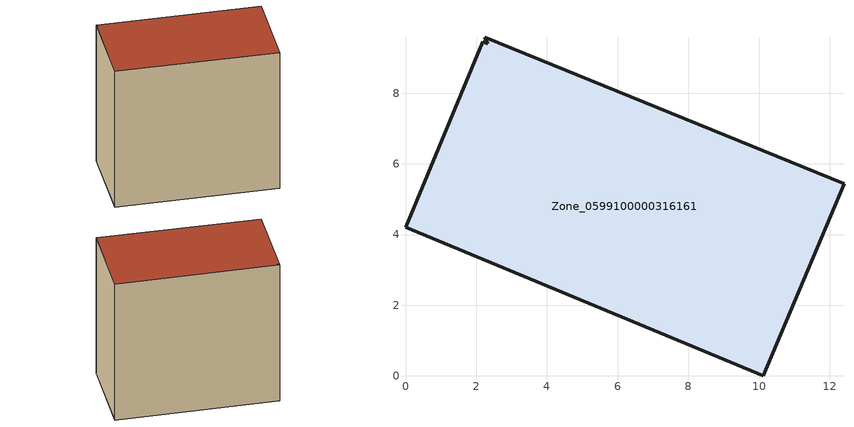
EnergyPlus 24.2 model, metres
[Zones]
Zone_0599100000316161
 floor ground (C_G): 2.18,9.45 2.32,9.39 2.24,9.59 12.4,5.44 10.12,0 0,4.2 z0
 wall outside (C_F): 10.12,0 12.4,5.44 2.24,9.59 2.32,9.39 2.18,9.45 0,4.2 10.12,0 z0:10.36
 roof outside (C_R): 2.32,9.39 2.18,9.45 0,4.2 10.12,0 12.4,5.44 2.24,9.59 z10.36
[BUILDING]
Pand.0599100000316161: North Axis=0; Terrain=City; Loads Convergence Tolerance Value=0.04; Temperature Convergence Tolerance Value=0.4; Solar Distribution=FullExterior; Maximum Number of Warmup Days=25; Minimum Number of Warmup Days=1
[Site:Location]
Rotterdam.The.Hague.AP_ZH_NLD Design_Conditions: Latitude=51.96; Longitude=4.45; Time Zone=1; Elevation=-4.5
[SITE:GROUNDTEMPERATURE:BUILDINGSURFACE]
18, 18, 18, 18, 18, 18, 18, 18, 18, 18, 18, 18
[MATERIAL] Thermal Absorptance=0.9; Solar Absorptance=0.7; Visible Absorptance=0.7
Name | Roughness | Thickness | Conductivity | Density | Specific Heat
G.TI.1946 | MediumSmooth | 0.15 | 1 | 540 | 1210
F.TI.1946 | Rough | 0.3 | 0.857143 | 1920 | 840
R.TI.1946 | MediumRough | 0.2 | 0.1 | 1500 | 1000
[CONSTRUCTION]
C_G: G.TI.1946
C_F: F.TI.1946
C_R: R.TI.1946
[ZONE]
Zone_0599100000316161: Type=1; Multiplier=1; Ceiling Height=Autocalculate; Volume=Autocalculate; Floor Area=autocalculate; Part of Total Floor Area=Yes
[ZONEINFILTRATION:DESIGNFLOWRATE]
Infil_Zone_0599100000316161: Zone or ZoneList or Space or SpaceList=Zone_0599100000316161; Schedule=AlwaysOn; Design Flow Rate Calculation Method=Flow/Area; Flow Rate per Floor Area=0.003; Constant Term Coefficient=1; Temperature Term Coefficient=0; Velocity Term Coefficient=0; Velocity Squared Term Coefficient=0
[HVACTEMPLATE:ZONE:IDEALLOADSAIRSYSTEM]
Zone_0599100000316161: Maximum Heating Supply Air Temperature=50; Minimum Cooling Supply Air Temperature=13; Maximum Heating Supply Air Humidity Ratio=0.0156; Minimum Cooling Supply Air Humidity Ratio=0.0077; Heating Limit=NoLimit; Cooling Limit=NoLimit; Dehumidification Control Type=ConstantSensibleHeatRatio; Cooling Sensible Heat Ratio=0.7; Dehumidification Setpoint=60; Humidification Control Type=None; Humidification Setpoint=30; Outdoor Air Method=None; Outdoor Air Flow Rate per Person=0.00944; Outdoor Air Flow Rate per Zone Floor Area=0; Outdoor Air Flow Rate per Zone=0; Demand Controlled Ventilation Type=None; Outdoor Air Economizer Type=NoEconomizer; Heat Recovery Type=None; Sensible Heat Recovery Effectiveness=0.7; Latent Heat Recovery Effectiveness=0.65
[ZONECONTROL:THERMOSTAT]
ThermostatControl_Zone_0599100000316161: Zone or ZoneList=Zone_0599100000316161; Control Type Schedule=DualSetpointControlType; Control 1=Thermostat_Zone_0599100000316161; Temperature Difference Between Cutout And Setpoint=0
[THERMOSTATSETPOINT:DUALSETPOINT]
Thermostat_Zone_0599100000316161: Heating Setpoint Temperature Schedule=HeatingSetpoint_Zone_0599100000316161; Cooling Setpoint Temperature Schedule=CoolingSetpoint_Zone_0599100000316161
[SCHEDULE:COMPACT]
HeatingSetpoint_Zone_0599100000316161: Through: 12/31, For: AllDays, Until: 24:00, 21
CoolingSetpoint_Zone_0599100000316161: Through: 12/31, For: AllDays, Until: 24:00, 24
DualSetpointControlType: Through: 12/31, For: AllDays, Until: 24:00, 4
AlwaysOn: Through: 12/31, For: AllDays, Until: 24:00, 1
